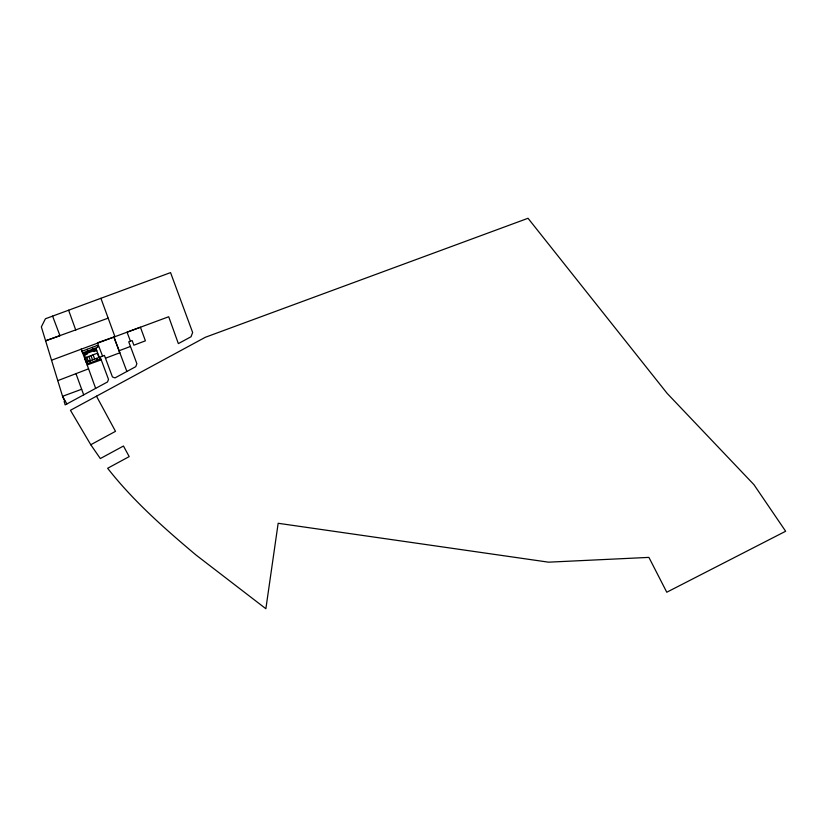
<?xml version="1.0" encoding="UTF-8"?>
<svg xmlns="http://www.w3.org/2000/svg" width="827" height="827" viewBox="0 0 827 827"><rect width="100%" height="100%" fill="white"/><g stroke="black" fill="none" stroke-linecap="round" stroke-linejoin="round"><path stroke-width="1.24" d="M130.439 341.189L127.048 332.196L140.425 327.234L145.397 340.827L133.871 345.21L132.134 340.548L128.733 341.83L136.869 363.694L135.752 366.671L114.994 377.908L112.441 376.947L104.419 355.424L100.17 357.006L108.502 379.386L107.541 381.94L65.168 404.879L64.155 401.55L64.826 401.198L62.738 396.898L41.35 326.882L45.423 318.757L170.558 272.61L192.639 332.495L191.047 336.744L178.353 343.608L168.708 316.741L51.532 360.221M90.774 444.73L100.315 458.561L123.471 446.022L129.188 456.607L107.634 468.268C133.147 500.873 164.397 528.422 195.978 554.989L265.87 608.724L278.161 523.284L548.559 562.174L648.906 557.388L666.779 592.225L785.65 531.254L753.935 484.653L667.162 393.394L528.029 218.276L205.303 337.292L70.45 410.285L90.774 444.73L115.511 431.343L96.48 396.185M57.766 380.637L88.572 368.832M84.189 354.401L96.449 349.769M84.488 355.186L87.217 354.152L86.918 353.367M96.738 350.545L94.009 351.578L93.72 350.793M99.312 357.347L86.194 362.288L84.592 358.039L97.338 353.232L98.951 357.481M87.062 361.988L89.792 360.954L90.463 362.733M119.078 350.751L130.459 346.451M105.463 358.215L119.843 352.798L113.919 337.054L126.872 371.478M52.587 316.121L59.978 335.7L45.599 340.796L108.172 318.157M81.656 389.259L62.552 396.309L66.873 403.948M81.17 348.984L87.166 364.945L101.225 359.848M102.569 356.106L97.462 342.812L114.943 336.682L100.915 298.299M96.583 358.38L97.266 360.158M92.221 347.381L92.862 349.077M93.089 354.824L94.702 359.094M90.96 355.631L92.572 359.879M87.114 349.314L87.765 351.01M88.84 356.437L90.443 360.686M86.711 357.233L88.324 361.492M75.939 373.566L83.692 394.851M87.166 364.945L95.653 388.38M68.61 310.208L75.774 330.107M97.317 345.448L82.018 351.237L82.659 352.943L97.958 347.144L97.317 345.448M96.066 348.756L83.816 353.398L87.734 363.766L99.995 359.125L96.066 348.756"/></g></svg>
